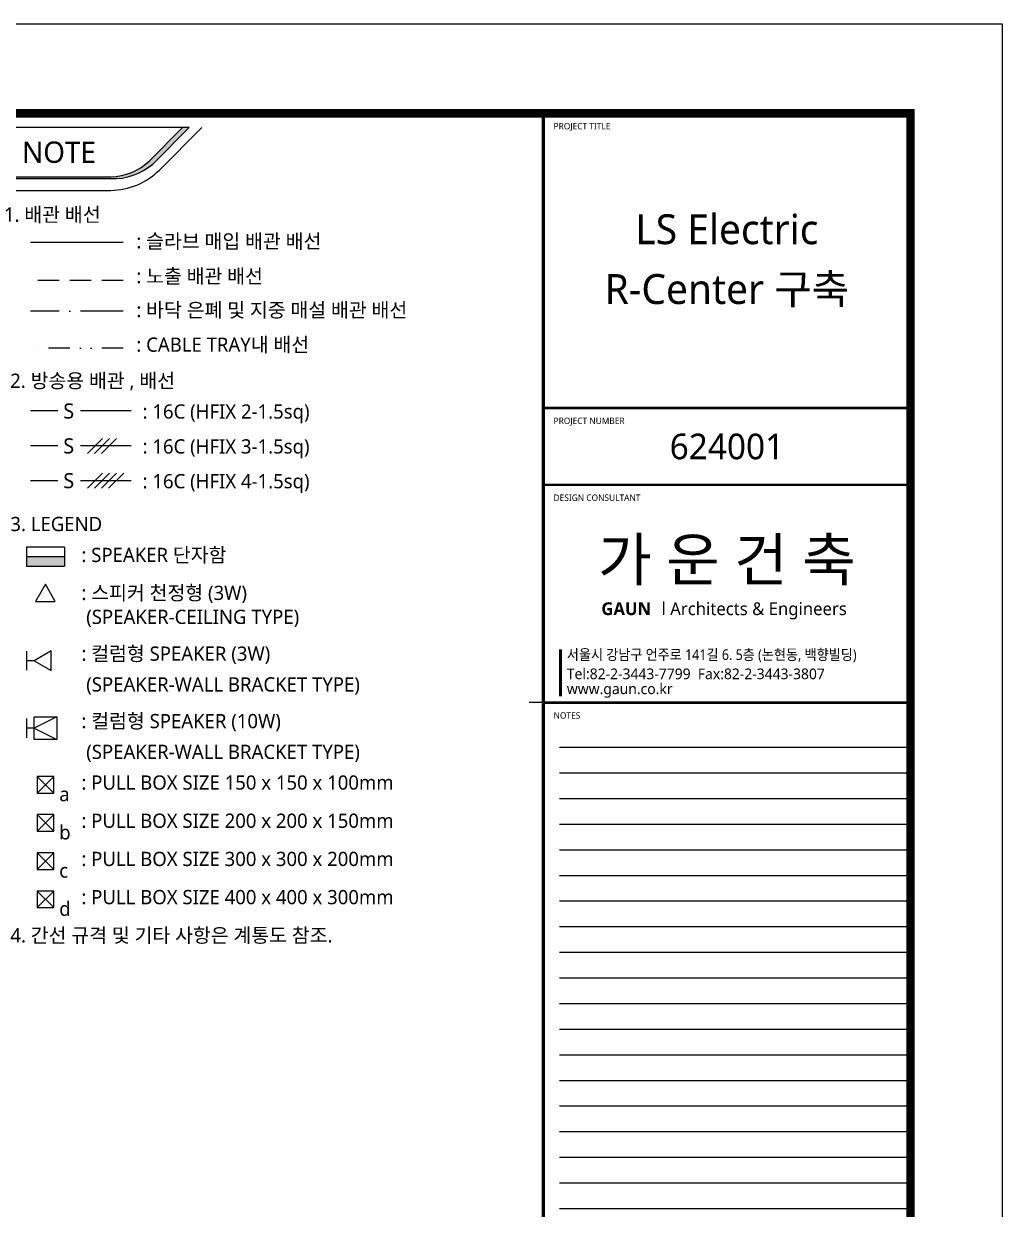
# Model space of a CAD drawing. Header units: millimetres. Extents: x -126150 to 126150, y 0 to 89100.
# Drawn here: x -34382 to 0, y 47454 to 89100 of the extents above; entities that cross this region are included whole.
import ezdxf
from ezdxf.enums import TextEntityAlignment as Align

# ---------------------------------------------------------------- set-up
doc = ezdxf.new("R2010")
doc.units = ezdxf.units.MM
doc.header["$LTSCALE"] = 1500
for name, pattern in [('DASHDOT3', [1.5, 1, -0.25, 0, -0.25]), ('DIVIDE', [1.25, 0.5, -0.25, 0, -0.25, 0, -0.25]), ('HIDDEN', [0.375, 0.25, -0.125])]:
    doc.linetypes.add(name, pattern=pattern)
doc.layers.get('Defpoints').update_dxf_attribs({"color": 167})
for name, color, linetype in [('1', 1, 'Continuous'), ('REV', 1, 'Continuous'), ('S', 4, 'Continuous'), ('S2', 4, 'HIDDEN'), ('S3', 4, 'DASHDOT3'), ('S4', 4, 'DIVIDE'), ('SHT', 5, 'Continuous'), ('SYM', 3, 'Continuous')]:
    doc.layers.add(name, color=color, linetype=linetype)
doc.styles.add('GHS', font='malgun.ttf')
doc.styles.add('XR-SHEET$0$XR-SHEET$0$XR-SHEET$0$맑은고딕', font='malgun.ttf')
doc.styles.add('XR-SHEET$0$XR-SHEET$0$XREF-Form$0$맑은고딕', font='malgun.ttf')
doc.styles.add('XR-SHEET$0$XR-SHEET$0$XREF-Form$0$맑은고딕B', font='malgunbd.ttf')

# ---------------------------------------------------------------- blocks, each defined once
blk = doc.blocks.new('XR-FORM-ET', base_point=(461, 408))
at = {"layer": 'Defpoints', "linetype": 'Continuous', "ltscale": 2}
for points in [[(147457, 84911), (163900, 84911)], [(147457, 84911), (163900, 84911)], [(147457, 83711), (163900, 83711)], [(147457, 83711), (163900, 83711)], [(147457, 82511), (163900, 82511)], [(147457, 82511), (163900, 82511)], [(147457, 81311), (163900, 81311)], [(147457, 81311), (163900, 81311)], [(147457, 80111), (163900, 80111)], [(147457, 80111), (163900, 80111)], [(147457, 78911), (163900, 78911)], [(147457, 78911), (163900, 78911)], [(147457, 77711), (163900, 77711)], [(147457, 77711), (163900, 77711)], [(147457, 76511), (163900, 76511)], [(147457, 76511), (163900, 76511)], [(147457, 75311), (163900, 75311)], [(147457, 75311), (163900, 75311)], [(147457, 74111), (163900, 74111)], [(147457, 74111), (163900, 74111)], [(147457, 72911), (163900, 72911)], [(147457, 72911), (163900, 72911)], [(147457, 71711), (163900, 71711)], [(147457, 71711), (163900, 71711)], [(147457, 70511), (163900, 70511)], [(147457, 70511), (163900, 70511)], [(147457, 69311), (163900, 69311)], [(147457, 69311), (163900, 69311)], [(147457, 68111), (163900, 68111)], [(147457, 68111), (163900, 68111)], [(147457, 66911), (163900, 66911)], [(147457, 66911), (163900, 66911)], [(147457, 65711), (163900, 65711)], [(147457, 65711), (163900, 65711)], [(147457, 64511), (163900, 64511)], [(147457, 64511), (163900, 64511)], [(147457, 63311), (163900, 63311)], [(147457, 63311), (163900, 63311)]]:
    blk.add_lwpolyline(points, dxfattribs=at)
at = {"layer": 'SHT', "color": 171}
blk.add_line((146700, 87000), (146000, 87000), dxfattribs=at)
at = {"layer": 'SHT'}
blk.add_lwpolyline([(0, 118800), (168200, 118800), (168200, 0), (0, 0)], close=True, dxfattribs=at)
at = {"layer": 'SHT', "const_width": 400}
blk.add_lwpolyline([(9300, 114600), (163900, 114600), (163900, 4200), (9300, 4200)], close=True, dxfattribs=at)
at = {"layer": 'SHT'}
for points, const_width in [([(146700, 114600), (146700, 4200)], 160), ([(146700, 100800), (163900, 100800)], 114), ([(146700, 97200), (163900, 97200)], 114), ([(146700, 87000), (163900, 87000)], 114)]:
    blk.add_lwpolyline(points, dxfattribs=dict(at, const_width=const_width))
at = {"layer": 'SHT', "color": 7, "const_width": 140}
blk.add_lwpolyline([(147500, 89500), (147500, 87300)], dxfattribs=at)
at = {"layer": 'SHT', "color": 9, "style": 'XR-SHEET$0$XR-SHEET$0$XREF-Form$0$맑은고딕'}
for s, p in [('PROJECT TITLE', (147180, 114000)), ('PROJECT NUMBER', (147180, 100200)), ('DESIGN CONSULTANT', (147180, 96600)), ('NOTES', (147180, 86400))]:
    blk.add_text(s, height=300, dxfattribs=at).set_placement(p, align=Align.MIDDLE_LEFT)
at = {"layer": 'SHT', "color": 3}
for s, height, style, p in [('LS Electric', 1400, 'XR-SHEET$0$XR-SHEET$0$XR-SHEET$0$맑은고딕', (155300, 109174)), ('R-Center 구축', 1400, 'XR-SHEET$0$XR-SHEET$0$XR-SHEET$0$맑은고딕', (155300, 106374)), ('GAUN ', 600, 'XR-SHEET$0$XR-SHEET$0$XREF-Form$0$맑은고딕B', (150686, 91400))]:
    blk.add_text(s, height=height, dxfattribs=dict(at, style=style)).set_placement(p, align=Align.MIDDLE_CENTER)
at = {"layer": 'SHT', "style": 'XR-SHEET$0$XR-SHEET$0$XR-SHEET$0$맑은고딕'}
blk.add_text('624001', height=1200, dxfattribs=at).set_placement((155300, 99000), align=Align.MIDDLE_CENTER)
at = {"layer": 'SHT', "color": 2, "style": 'XR-SHEET$0$XR-SHEET$0$XREF-Form$0$맑은고딕B'}
blk.add_text('가 운 건 축', height=2000, dxfattribs=at).set_placement((155300, 93700), align=Align.MIDDLE_CENTER)
at = {"layer": 'SHT', "color": 7, "style": 'XR-SHEET$0$XR-SHEET$0$XREF-Form$0$맑은고딕'}
blk.add_text('l Architects & Engineers', height=600, dxfattribs=at).set_placement((156577, 91400), align=Align.MIDDLE_CENTER)
at = {"layer": 'SHT', "color": 7, "style": 'XR-SHEET$0$XR-SHEET$0$XREF-Form$0$맑은고딕', "width": 0.9}
blk.add_text('서울시 강남구 언주로 141길 6. 5층 (논현동, 백향빌딩)', height=500, dxfattribs=at).set_placement((147800, 89250), align=Align.MIDDLE_LEFT)
at = {"layer": 'SHT', "color": 7, "style": 'XR-SHEET$0$XR-SHEET$0$XREF-Form$0$맑은고딕'}
for s, p in [('Tel:82-2-3443-7799  Fax:82-2-3443-3807', (147800, 88350)), ('www.gaun.co.kr', (147800, 87650))]:
    blk.add_text(s, height=500, dxfattribs=at).set_placement(p, align=Align.MIDDLE_LEFT)
blk = doc.blocks.new('TT22')
blk.add_wipeout([(0, -150), (57, -139), (106, -106), (139, -57), (150, 0), (139, 57), (106, 106), (57, 139), (0, 150), (-57, 139), (-106, 106), (-139, 57), (-150, 0), (-139, -57), (-106, -106), (-57, -139)]).dxf.layer = 'SYM'
at = {"layer": 'SYM'}
blk.add_lwpolyline([(130, -75), (-130, -75), (0, 150), (130, -75)], close=True, dxfattribs=at)
blk = doc.blocks.new('B21')
at = {"layer": 'SYM'}
for p, q in [((1.5, 0), (2.46, 0)), ((2.46, 1.26), (2.46, -1.28))]:
    blk.add_line(p, q, dxfattribs=at)
blk.add_wipeout([(0, -1.5), (0.57, -1.39), (1.06, -1.06), (1.39, -0.57), (1.5, 0), (1.39, 0.57), (1.06, 1.06), (0.57, 1.39), (0, 1.5), (-0.57, 1.39), (-1.06, 1.06), (-1.39, 0.57), (-1.5, 0), (-1.39, -0.57), (-1.06, -1.06), (-0.57, -1.39)]).dxf.layer = 'SYM'
blk.add_lwpolyline([(1.5, 0), (-0.75, 1.3), (-0.75, -1.3)], close=True, dxfattribs=at)
blk = doc.blocks.new('H2')
blk.add_wipeout([(-2, 2), (2, 2), (2, -2), (-2, -2)]).dxf.layer = 'SYM'
at = {"layer": 'SYM'}
for p, q in [((-2, 2), (2, -2)), ((2, 2), (-2, -2))]:
    blk.add_line(p, q, dxfattribs=at)
blk.add_lwpolyline([(-2, 2), (-2, -2), (2, -2), (2, 2)], close=True, dxfattribs=at)
blk = doc.blocks.new('NOTE')
blk.add_wipeout([(0, 0), (0, -17552), (11222, -17552), (11222, 0)]).dxf.layer = 'SYM'
at = {"layer": 'SYM'}
for color, points in [(256, [(0, -940, 0.263053), (239, -1075), (2403, -1075, 0.190352), (3289, -767), (4056, 0), (3916, 0), (3219, -697, -0.195367), (2403, -1035), (239, -1035, -0.414214), (0, -796)]), (6, [(1426, -9242), (1426, -9042), (626, -9042), (626, -9242)])]:
    blk.add_hatch(color=color, dxfattribs=at).paths.add_polyline_path(points)
at = {"layer": 'S', "linetype": 'Continuous'}
for p, q in [((2667, -2422), (708, -2422)), ((1284, -5972), (708, -5972)), ((2836, -5972), (1764, -5972)), ((1284, -6708), (708, -6708)), ((2836, -6708), (1764, -6708)), ((1284, -7441), (708, -7441)), ((2836, -7441), (1764, -7441))]:
    blk.add_line(p, q, dxfattribs=at)
at = {"layer": 'S2', "ltscale": 1.2}
blk.add_line((2667, -3224), (708, -3224), dxfattribs=at)
at = {"layer": 'S3', "ltscale": 0.6}
blk.add_line((2667, -3865), (708, -3865), dxfattribs=at)
at = {"layer": 'S4', "ltscale": 0.6}
blk.add_line((2667, -4646), (708, -4646), dxfattribs=at)
at = {"layer": 'SYM'}
for p, q in [((3422, -901), (4323, 0)), ((0, -1323), (2404, -1323)), ((2228, -6549), (1911, -6866)), ((2377, -6549), (2061, -6866)), ((2527, -6549), (2210, -6866)), ((2228, -7283), (1911, -7600)), ((2377, -7283), (2061, -7600)), ((2527, -7283), (2210, -7600)), ((2676, -7283), (2359, -7600)), ((626, -8842), (626, -9242)), ((1426, -8842), (626, -8842)), ((1426, -8842), (1426, -9242)), ((626, -9042), (1426, -9042)), ((626, -9242), (1426, -9242)), ((633, -12861), (633, -12454)), ((633, -12861), (633, -12454)), ((633, -12861), (633, -12454)), ((1266, -12418), (786, -12658)), ((786, -12898), (786, -12418)), ((786, -12418), (1266, -12418)), ((1266, -12418), (1266, -12898)), ((786, -12658), (633, -12658)), ((786, -12658), (633, -12658)), ((786, -12658), (633, -12658)), ((786, -12658), (1266, -12898)), ((1266, -12898), (786, -12898))]:
    blk.add_line(p, q, dxfattribs=at)
for points in [[(0, -796, 0.414214), (239, -1035), (2403, -1035, 0.195367), (3219, -697), (3916, 0)], [(0, -796, 0.414214), (239, -1035), (2403, -1035, 0.195367), (3219, -697), (3916, 0)], [(0, -796), (0, -940, 0.263053), (239, -1075), (2403, -1075, 0.190352), (3289, -767)]]:
    blk.add_lwpolyline(points, format="xyb", dxfattribs=at)
for points in [[(3916, 0), (0, 0), (0, -796)], [(3289, -767), (4056, 0), (3916, 0)]]:
    blk.add_lwpolyline(points, dxfattribs=at)
blk.add_arc((2395, 139), 1461, 270.3505, 314.6495, dxfattribs=at)
at = {"xscale": 160, "yscale": 160, "zscale": 160, "rotation": 180}
blk.add_blockref('B21', (1026, -11236), dxfattribs=at)
at = {"layer": 'SYM'}
for name, p, xscale, yscale, zscale in [('TT22', (1026, -9865), -1.6, 1.6, 1.6), ('H2', (1026, -13850), 87.50000372904395, 87.50000372904395, 87.50000372904395), ('H2', (1026, -14655), 87.50000372904395, 87.50000372904395, 87.50000372904395), ('H2', (1026, -15460), 87.50000372904395, 87.50000372904395, 87.50000372904395), ('H2', (1026, -16265), 87.50000372904395, 87.50000372904395, 87.50000372904395)]:
    blk.add_blockref(name, p, dxfattribs=dict(at, xscale=xscale, yscale=yscale, zscale=zscale))
at = {"layer": 'SYM', "style": 'GHS'}
blk.add_text('NOTE', height=450, dxfattribs=at).set_placement((1312, -518), align=Align.MIDDLE_CENTER)
for s, height, p in [('1. 배관 배선', 300, (152, -1833)), (': 슬라브 매입 배관 배선', 300, (2943, -2394)), (': 노출 배관 배선', 300, (2943, -3130)), (': 바닥 은폐 및 지중 매설 배관 배선', 300, (2943, -3845)), (': CABLE TRAY내 배선', 300, (2943, -4574)), ('2. 방송용 배관 , 배선', 300, (283, -5335)), ('S', 320, (1403, -5972)), (': 16C (HFIX 2-1.5sq)', 300, (3074, -5983)), ('S', 320, (1403, -6708)), (': 16C (HFIX 3-1.5sq)', 300, (3074, -6719)), ('S', 320, (1403, -7441)), (': 16C (HFIX 4-1.5sq)', 300, (3074, -7452)), ('3. LEGEND', 300, (287, -8354)), (': SPEAKER 단자함', 300, (1785, -9006)), (': 스피커 천정형 (3W)', 300, (1785, -9806)), (' (SPEAKER-CEILING TYPE)', 300, (1785, -10311)), (': 컬럼형 SPEAKER (3W)', 300, (1785, -11086)), (' (SPEAKER-WALL BRACKET TYPE)', 300, (1785, -11735)), (': 컬럼형 SPEAKER (10W)', 300, (1785, -12508)), (' (SPEAKER-WALL BRACKET TYPE)', 300, (1785, -13156)), (': PULL BOX SIZE 150 x 150 x 100mm', 300, (1785, -13803)), (': PULL BOX SIZE 200 x 200 x 150mm', 300, (1785, -14608)), (': PULL BOX SIZE 300 x 300 x 200mm', 300, (1785, -15413)), (': PULL BOX SIZE 400 x 400 x 300mm', 300, (1785, -16218)), ('4. 간선 규격 및 기타 사항은 계통도 참조.', 300, (287, -17023))]:
    blk.add_text(s, height=height, dxfattribs=at).set_placement(p, align=Align.MIDDLE_LEFT)
for s, p in [('a', (1317, -14198)), ('b', (1317, -15003)), ('c', (1317, -15808)), ('d', (1317, -16613))]:
    blk.add_text(s, height=300, dxfattribs=at).set_placement(p)

msp = doc.modelspace()

# ---------------------------------------------------------------- block references
at = {"layer": '1', "xscale": 0.75, "yscale": 0.75, "zscale": 0.75}
msp.add_blockref('XR-FORM-ET', (-125804.2, 306.3), dxfattribs=at)

# ---------------------------------------------------------------- next in the draw order: block references
at = {"layer": 'REV', "xscale": 1.666666666666667, "yscale": 1.666666666666667, "zscale": 1.666666666666667}
msp.add_blockref('NOTE', (-35328.6, 85450), dxfattribs=at)

doc.saveas('drawing.dxf')
